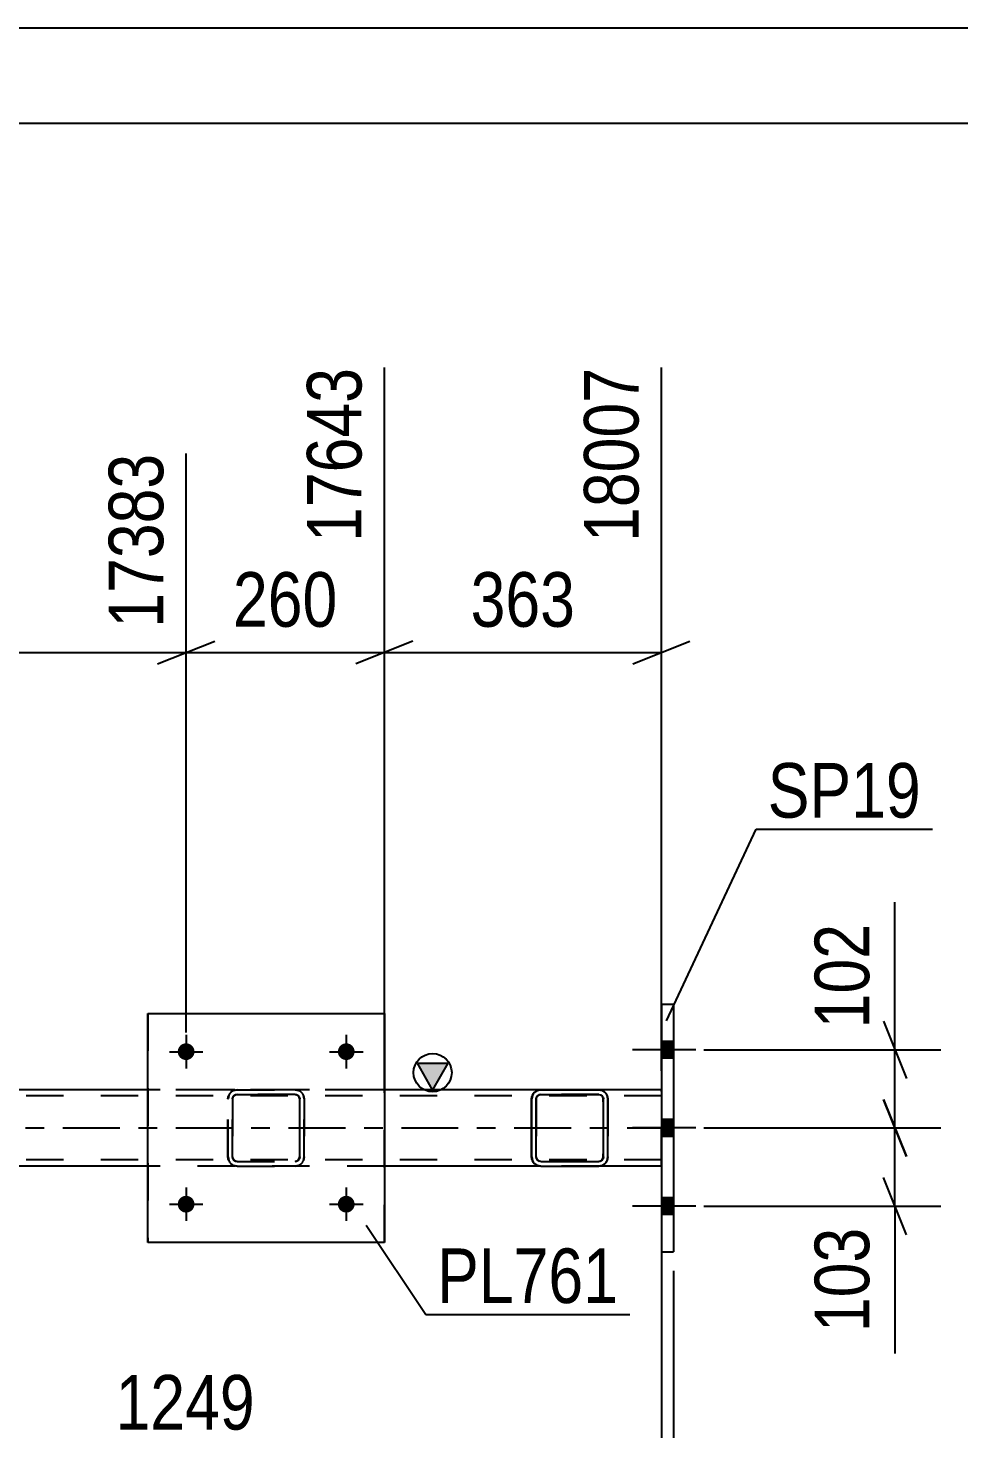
# Model space of a CAD drawing. Header units: millimetres. Extents: x 0 to 841, y 0 to 594.
# Drawn here: x 741 to 789.9, y 520.5 to 594 of the extents above; entities that cross this region are included whole.
import ezdxf

# ---------------------------------------------------------------- set-up
doc = ezdxf.new("R2010")
doc.units = ezdxf.units.MM
doc.linetypes.add('DXK_LINE_DOT2', pattern=[3.9198, 1.9599, -1.9599])
doc.linetypes.add('DXK_LINE_DOT3', pattern=[5.9187, 2.979, -0.9799, 0.9799, -0.9799])
doc.styles.add('Arial Narrow', font='ARIALN.TTF', dxfattribs={"height": 0.2})

# ---------------------------------------------------------------- blocks, each defined once
blk = doc.blocks.new('Unknown-318889209-1133')
at = {"color": 5, "linetype": 'Continuous'}
for p, q in [((841, 594), (0, 594)), ((836, 589), (5, 589))]:
    blk.add_line(p, q, dxfattribs=at)
blk = doc.blocks.new('Part-318889209-5019 - 4978')
at = {"color": 2, "linetype": 'Continuous'}
for p, q in [((774.254, 542.808), (774.894, 542.808)), ((774.254, 542.808), (774.254, 529.808)), ((774.894, 542.808), (774.894, 529.808)), ((774.254, 529.808), (774.894, 529.808))]:
    blk.add_line(p, q, dxfattribs=at)
blk = doc.blocks.new('Part-318889209-5025 - 4978')
at = {"linetype": 'Continuous'}
blk.add_hatch(color=2, dxfattribs=at).paths.add_polyline_path([(762.254, 538.308), (761.454, 539.708), (763.054, 539.708)])
at = {"color": 2, "linetype": 'Continuous'}
for p, q in [((762.254, 538.308), (761.454, 539.708)), ((761.454, 539.708), (763.054, 539.708)), ((763.054, 539.708), (762.254, 538.308)), ((747.322, 538.308), (724.395, 538.308)), ((774.254, 538.308), (759.722, 538.308)), ((747.322, 534.308), (724.299, 534.308)), ((767.925, 534.308), (759.722, 534.308)), ((774.254, 534.308), (770.975, 534.308))]:
    blk.add_line(p, q, dxfattribs=at)
at = {"color": 7, "linetype": 'DXK_LINE_DOT2'}
for p, q in [((774.254, 537.988), (97.725, 537.988)), ((774.254, 538.308), (107.325, 538.308)), ((759.722, 538.308), (747.322, 538.308)), ((774.254, 534.308), (774.254, 538.308)), ((774.254, 534.628), (97.725, 534.628)), ((759.722, 534.308), (747.322, 534.308)), ((770.975, 534.308), (767.925, 534.308))]:
    blk.add_line(p, q, dxfattribs=at)
at = {"color": 7, "linetype": 'DXK_LINE_DOT3'}
blk.add_line((97.725, 536.308), (774.254, 536.308), dxfattribs=at)
at = {"color": 2, "linetype": 'Continuous'}
blk.add_circle((762.254, 539.208), 1, dxfattribs=at)
blk = doc.blocks.new('Bolt-318889209-5145 - 4978')
at = {"linetype": 'Continuous'}
for points in [[(748.882, 540.308), (748.892, 540.4), (748.92, 540.487), (748.966, 540.567), (749.028, 540.635), (749.102, 540.689), (749.186, 540.727), (749.276, 540.746), (749.368, 540.746), (749.458, 540.727), (749.542, 540.689), (749.617, 540.635), (749.678, 540.567), (749.724, 540.487), (749.753, 540.4), (749.762, 540.308), (749.753, 540.217), (749.724, 540.129), (749.678, 540.049), (749.617, 539.981), (749.542, 539.927), (749.458, 539.89), (749.368, 539.871), (749.276, 539.871), (749.186, 539.89), (749.102, 539.927), (749.028, 539.981), (748.966, 540.049), (748.92, 540.129), (748.892, 540.217)], [(757.282, 540.308), (757.292, 540.4), (757.32, 540.487), (757.366, 540.567), (757.428, 540.635), (757.502, 540.689), (757.586, 540.727), (757.676, 540.746), (757.768, 540.746), (757.858, 540.727), (757.942, 540.689), (758.017, 540.635), (758.078, 540.567), (758.124, 540.487), (758.153, 540.4), (758.162, 540.308), (758.153, 540.217), (758.124, 540.129), (758.078, 540.049), (758.017, 539.981), (757.942, 539.927), (757.858, 539.89), (757.768, 539.871), (757.676, 539.871), (757.586, 539.89), (757.502, 539.927), (757.428, 539.981), (757.366, 540.049), (757.32, 540.129), (757.292, 540.217)]]:
    blk.add_hatch(color=1, dxfattribs=at).paths.add_polyline_path(points)
at = {"color": 1, "linetype": 'Continuous'}
for p, q in [((749.322, 541.188), (749.322, 539.428)), ((757.722, 541.188), (757.722, 539.428)), ((748.442, 540.308), (750.202, 540.308)), ((756.842, 540.308), (758.602, 540.308))]:
    blk.add_line(p, q, dxfattribs=at)
blk = doc.blocks.new('Bolt-318889209-5028 - 4978')
at = {"linetype": 'Continuous'}
for points in [[(774.894, 539.968), (774.894, 540.848), (774.254, 540.848), (774.254, 539.968)], [(774.894, 539.968), (774.894, 540.848), (774.254, 540.848), (774.254, 539.968)], [(774.894, 539.968), (774.894, 540.848), (774.254, 540.848), (774.254, 539.968)], [(774.894, 535.868), (774.894, 536.748), (774.254, 536.748), (774.254, 535.868)], [(774.894, 535.868), (774.894, 536.748), (774.254, 536.748), (774.254, 535.868)], [(774.894, 531.768), (774.894, 532.648), (774.254, 532.648), (774.254, 531.768)], [(774.894, 531.768), (774.894, 532.648), (774.254, 532.648), (774.254, 531.768)], [(774.894, 531.768), (774.894, 532.648), (774.254, 532.648), (774.254, 531.768)]]:
    blk.add_hatch(color=1, dxfattribs=at).paths.add_polyline_path(points)
at = {"color": 1, "linetype": 'Continuous'}
for p, q in [((774.894, 540.848), (774.254, 540.848)), ((774.894, 540.848), (774.254, 540.848)), ((774.894, 540.848), (774.254, 540.848)), ((776.054, 540.408), (772.734, 540.408)), ((776.054, 540.408), (772.734, 540.408)), ((776.054, 540.408), (772.734, 540.408)), ((774.894, 539.968), (774.254, 539.968)), ((774.894, 539.968), (774.254, 539.968)), ((774.894, 539.968), (774.254, 539.968)), ((774.894, 536.748), (774.254, 536.748)), ((774.894, 536.748), (774.254, 536.748)), ((776.054, 536.308), (772.734, 536.308)), ((776.054, 536.308), (772.734, 536.308)), ((774.894, 535.868), (774.254, 535.868)), ((774.894, 535.868), (774.254, 535.868)), ((776.054, 532.208), (772.734, 532.208)), ((776.054, 532.208), (772.734, 532.208)), ((776.054, 532.208), (772.734, 532.208)), ((774.894, 532.648), (774.254, 532.648)), ((774.894, 532.648), (774.254, 532.648)), ((774.894, 532.648), (774.254, 532.648)), ((774.894, 531.768), (774.254, 531.768)), ((774.894, 531.768), (774.254, 531.768)), ((774.894, 531.768), (774.254, 531.768))]:
    blk.add_line(p, q, dxfattribs=at)
blk = doc.blocks.new('Part-318889209-5088 - 4978')
at = {"color": 2, "linetype": 'Continuous'}
for p, q in [((747.322, 530.307), (747.322, 542.307)), ((747.322, 542.307), (747.322, 542.307)), ((747.322, 542.307), (759.722, 542.307)), ((759.722, 542.307), (759.722, 530.307)), ((747.322, 530.307), (747.322, 530.307)), ((759.722, 530.307), (747.322, 530.307))]:
    blk.add_line(p, q, dxfattribs=at)
at = {"color": 7, "linetype": 'DXK_LINE_DOT2'}
for p, q in [((747.322, 542.307), (747.322, 530.307)), ((747.322, 542.307), (747.322, 542.307)), ((759.722, 530.307), (759.722, 542.307)), ((747.322, 530.307), (747.322, 530.307))]:
    blk.add_line(p, q, dxfattribs=at)
blk = doc.blocks.new('Bolt-318889209-5146 - 4978')
at = {"linetype": 'Continuous'}
for points in [[(748.882, 532.308), (748.892, 532.4), (748.92, 532.487), (748.966, 532.567), (749.028, 532.635), (749.102, 532.689), (749.186, 532.727), (749.276, 532.746), (749.368, 532.746), (749.458, 532.727), (749.542, 532.689), (749.617, 532.635), (749.678, 532.567), (749.724, 532.487), (749.753, 532.4), (749.762, 532.308), (749.753, 532.217), (749.724, 532.129), (749.678, 532.049), (749.617, 531.981), (749.542, 531.927), (749.458, 531.89), (749.368, 531.871), (749.276, 531.871), (749.186, 531.89), (749.102, 531.927), (749.028, 531.981), (748.966, 532.049), (748.92, 532.129), (748.892, 532.217)], [(757.282, 532.308), (757.292, 532.4), (757.32, 532.487), (757.366, 532.567), (757.428, 532.635), (757.502, 532.689), (757.586, 532.727), (757.676, 532.746), (757.768, 532.746), (757.858, 532.727), (757.942, 532.689), (758.017, 532.635), (758.078, 532.567), (758.124, 532.487), (758.153, 532.4), (758.162, 532.308), (758.153, 532.217), (758.124, 532.129), (758.078, 532.049), (758.017, 531.981), (757.942, 531.927), (757.858, 531.89), (757.768, 531.871), (757.676, 531.871), (757.586, 531.89), (757.502, 531.927), (757.428, 531.981), (757.366, 532.049), (757.32, 532.129), (757.292, 532.217)]]:
    blk.add_hatch(color=1, dxfattribs=at).paths.add_polyline_path(points)
at = {"color": 1, "linetype": 'Continuous'}
for p, q in [((749.322, 533.188), (749.322, 531.428)), ((757.722, 533.188), (757.722, 531.428)), ((748.442, 532.308), (750.202, 532.308)), ((756.842, 532.308), (758.602, 532.308))]:
    blk.add_line(p, q, dxfattribs=at)
blk = doc.blocks.new('Part-318889209-5199 - 4978')
at = {"color": 7, "linetype": 'DXK_LINE_DOT2'}
for p, q in [((751.518, 537.828), (751.554, 538.012)), ((751.559, 538.011), (751.522, 537.827)), ((751.776, 537.92), (751.758, 537.828)), ((751.762, 537.827), (751.781, 537.919)), ((751.828, 537.998), (751.776, 537.92)), ((751.781, 537.919), (751.833, 537.997)), ((751.814, 538.272), (751.998, 538.308)), ((752.002, 538.307), (751.819, 538.271)), ((751.906, 538.05), (751.828, 537.998)), ((751.833, 537.997), (751.91, 538.049)), ((751.998, 538.068), (751.906, 538.05)), ((751.91, 538.049), (752.002, 538.067)), ((752.002, 538.307), (751.998, 538.308)), ((751.998, 538.308), (755.038, 538.308)), ((751.998, 538.068), (752.002, 538.067)), ((755.038, 538.068), (751.998, 538.068)), ((752.002, 538.307), (755.042, 538.307)), ((752.002, 538.067), (755.042, 538.067)), ((755.038, 538.308), (755.042, 538.307)), ((755.038, 538.308), (755.221, 538.272)), ((755.042, 538.067), (755.038, 538.068)), ((755.129, 538.05), (755.038, 538.068)), ((755.226, 538.271), (755.042, 538.307)), ((755.042, 538.067), (755.134, 538.049)), ((755.129, 538.05), (755.134, 538.049)), ((755.207, 537.998), (755.129, 538.05)), ((755.134, 538.049), (755.212, 537.997)), ((755.259, 537.92), (755.207, 537.998)), ((755.212, 537.997), (755.264, 537.919)), ((755.278, 537.828), (755.259, 537.92)), ((755.264, 537.919), (755.282, 537.827)), ((755.481, 538.012), (755.518, 537.828)), ((755.522, 537.827), (755.486, 538.011)), ((751.518, 537.828), (751.522, 537.827)), ((751.518, 534.788), (751.518, 537.828)), ((751.522, 534.787), (751.522, 537.827)), ((751.762, 537.827), (751.758, 537.828)), ((751.758, 537.828), (751.758, 534.788)), ((751.762, 534.787), (751.762, 537.827)), ((755.282, 537.827), (755.278, 537.828)), ((755.278, 537.828), (755.278, 534.788)), ((755.282, 534.787), (755.282, 537.827)), ((755.522, 537.827), (755.518, 537.828)), ((755.518, 537.828), (755.518, 534.788)), ((755.522, 534.787), (755.522, 537.827)), ((751.522, 534.787), (751.518, 534.788)), ((751.554, 534.605), (751.518, 534.788)), ((751.522, 534.787), (751.559, 534.604)), ((751.758, 534.788), (751.762, 534.787)), ((751.758, 534.788), (751.776, 534.697)), ((751.781, 534.696), (751.762, 534.787)), ((751.776, 534.697), (751.828, 534.619)), ((751.833, 534.618), (751.781, 534.696)), ((751.814, 534.345), (751.819, 534.344)), ((751.998, 534.308), (751.814, 534.345)), ((751.819, 534.344), (752.002, 534.307)), ((751.828, 534.619), (751.906, 534.567)), ((751.91, 534.566), (751.833, 534.618)), ((751.906, 534.567), (751.998, 534.548)), ((752.002, 534.547), (751.91, 534.566)), ((752.002, 534.547), (751.998, 534.548)), ((751.998, 534.548), (755.038, 534.548)), ((752.002, 534.307), (751.998, 534.308)), ((751.998, 534.308), (755.038, 534.308)), ((752.002, 534.547), (755.042, 534.547)), ((752.002, 534.307), (755.042, 534.307)), ((755.038, 534.548), (755.129, 534.567)), ((755.038, 534.548), (755.042, 534.547)), ((755.221, 534.345), (755.038, 534.308)), ((755.038, 534.308), (755.042, 534.307)), ((755.134, 534.566), (755.042, 534.547)), ((755.042, 534.307), (755.226, 534.344)), ((755.129, 534.567), (755.207, 534.619)), ((755.212, 534.618), (755.134, 534.566)), ((755.207, 534.619), (755.259, 534.697)), ((755.264, 534.696), (755.212, 534.618)), ((755.259, 534.697), (755.278, 534.788)), ((755.282, 534.787), (755.264, 534.696)), ((755.278, 534.788), (755.282, 534.787)), ((755.518, 534.788), (755.481, 534.605)), ((755.486, 534.604), (755.522, 534.787)), ((755.518, 534.788), (755.522, 534.787))]:
    blk.add_line(p, q, dxfattribs=at)
for centre, start, end in [((751.998, 537.828), 112.5, 157.5), ((752.002, 537.827), 112.5, 157.5), ((755.038, 537.828), 22.49999, 67.49999), ((755.042, 537.827), 22.49999, 67.49999), ((751.998, 534.788), 202.49999, 247.49999), ((752.002, 534.787), 202.49999, 247.49999), ((755.038, 534.788), 292.5, 337.5), ((755.042, 534.787), 292.5, 337.5)]:
    blk.add_arc(centre, 0.48, start, end, dxfattribs=at)
blk = doc.blocks.new('Part-318889209-5223 - 4978')
at = {"color": 2, "linetype": 'Continuous'}
for p, q in [((767.445, 537.828), (767.482, 538.012)), ((767.486, 538.011), (767.45, 537.827)), ((767.69, 537.827), (767.708, 537.919)), ((767.708, 537.919), (767.76, 537.997)), ((767.741, 538.272), (767.925, 538.308)), ((767.93, 538.307), (767.746, 538.271)), ((767.76, 537.997), (767.838, 538.049)), ((767.838, 538.049), (767.93, 538.067)), ((767.93, 538.307), (767.925, 538.308)), ((767.925, 538.308), (770.965, 538.308)), ((767.93, 538.307), (770.97, 538.307)), ((767.93, 538.067), (770.97, 538.067)), ((770.965, 538.308), (770.97, 538.307)), ((770.965, 538.308), (770.97, 538.307)), ((771.154, 538.271), (770.97, 538.307)), ((770.97, 538.067), (771.062, 538.049)), ((771.135, 537.998), (771.057, 538.05)), ((771.062, 538.049), (771.14, 537.997)), ((771.187, 537.92), (771.135, 537.998)), ((771.14, 537.997), (771.192, 537.919)), ((771.205, 537.828), (771.187, 537.92)), ((771.192, 537.919), (771.21, 537.827)), ((771.45, 537.827), (771.413, 538.011)), ((767.445, 537.828), (767.45, 537.827)), ((767.445, 534.788), (767.445, 537.828)), ((767.45, 534.787), (767.45, 537.827)), ((767.69, 534.787), (767.69, 537.827)), ((771.205, 537.828), (771.21, 537.827)), ((771.205, 537.673), (771.205, 537.828)), ((771.205, 537.668), (771.205, 534.948)), ((771.21, 534.787), (771.21, 537.827)), ((771.45, 534.787), (771.45, 537.827)), ((767.45, 534.787), (767.445, 534.788)), ((767.482, 534.605), (767.445, 534.788)), ((767.45, 534.787), (767.486, 534.604)), ((767.708, 534.696), (767.69, 534.787)), ((767.76, 534.618), (767.708, 534.696)), ((767.741, 534.345), (767.746, 534.344)), ((767.746, 534.344), (767.741, 534.345)), ((767.746, 534.344), (767.93, 534.307)), ((767.838, 534.566), (767.76, 534.618)), ((767.93, 534.547), (767.838, 534.566)), ((767.925, 534.548), (770.965, 534.548)), ((767.93, 534.547), (770.97, 534.547)), ((767.93, 534.307), (770.97, 534.307)), ((770.965, 534.548), (771.057, 534.567)), ((770.965, 534.548), (770.97, 534.547)), ((771.062, 534.566), (770.97, 534.547)), ((770.97, 534.307), (771.154, 534.344)), ((771.057, 534.567), (771.135, 534.619)), ((771.14, 534.618), (771.062, 534.566)), ((771.135, 534.619), (771.187, 534.697)), ((771.192, 534.696), (771.14, 534.618)), ((771.187, 534.697), (771.205, 534.788)), ((771.21, 534.787), (771.192, 534.696)), ((771.205, 534.788), (771.205, 534.943)), ((771.205, 534.788), (771.21, 534.787)), ((771.413, 534.604), (771.45, 534.787))]:
    blk.add_line(p, q, dxfattribs=at)
at = {"color": 7, "linetype": 'DXK_LINE_DOT2'}
for p, q in [((767.703, 537.92), (767.685, 537.828)), ((767.755, 537.998), (767.703, 537.92)), ((767.833, 538.05), (767.755, 537.998)), ((767.925, 538.068), (767.833, 538.05)), ((767.925, 538.068), (767.93, 538.067)), ((770.965, 538.068), (767.925, 538.068)), ((770.97, 538.067), (770.965, 538.068)), ((770.97, 538.067), (770.965, 538.068)), ((770.97, 538.307), (771.149, 538.272)), ((771.057, 538.05), (771.062, 538.049)), ((771.408, 538.012), (771.445, 537.828)), ((767.69, 537.827), (767.685, 537.828)), ((767.685, 537.828), (767.685, 534.788)), ((771.205, 537.673), (771.205, 537.668)), ((771.45, 537.827), (771.445, 537.828)), ((771.445, 537.828), (771.445, 534.788)), ((771.205, 534.943), (771.205, 534.948)), ((767.685, 534.788), (767.69, 534.787)), ((767.685, 534.788), (767.703, 534.697)), ((767.703, 534.697), (767.755, 534.619)), ((767.925, 534.308), (767.746, 534.344)), ((767.755, 534.619), (767.833, 534.567)), ((767.833, 534.567), (767.838, 534.566)), ((767.93, 534.547), (767.925, 534.548)), ((767.93, 534.307), (767.925, 534.308)), ((767.925, 534.308), (770.965, 534.308)), ((771.149, 534.345), (770.965, 534.308)), ((770.965, 534.308), (770.97, 534.307)), ((771.445, 534.788), (771.408, 534.605)), ((771.445, 534.788), (771.45, 534.787))]:
    blk.add_line(p, q, dxfattribs=at)
at = {"color": 7, "linetype": 'DXK_LINE_DOT3'}
blk.add_line((769.453, 536.307), (769.442, 536.309), dxfattribs=at)
at = {"color": 2, "linetype": 'Continuous'}
for centre, start, end in [((767.925, 537.828), 112.4998, 157.4998), ((767.93, 537.827), 112.4998, 157.4998), ((770.97, 537.827), 22.4998, 67.4998), ((767.925, 534.788), 202.4998, 247.4998), ((767.93, 534.787), 202.4998, 247.4998), ((770.97, 534.787), 292.4998, 337.4998)]:
    blk.add_arc(centre, 0.48, start, end, dxfattribs=at)
at = {"color": 7, "linetype": 'DXK_LINE_DOT2'}
for centre, start, end in [((770.965, 537.828), 22.4998, 67.4998), ((770.965, 534.788), 292.4998, 337.4998)]:
    blk.add_arc(centre, 0.48, start, end, dxfattribs=at)
blk = doc.blocks.new('StraightDimension-318889209-17959 - 4978')
at = {"color": 7, "linetype": 'Continuous'}
for p, q in [((724.395, 539.708), (724.395, 576.186)), ((749.322, 541.308), (749.322, 571.686)), ((725.895, 561.846), (722.895, 560.646)), ((747.822, 560.646), (750.822, 561.846)), ((724.395, 561.246), (749.322, 561.246))]:
    blk.add_line(p, q, dxfattribs=at)
at = {"color": 0}
blk.add_wipeout([(740.201, 561.996), (740.201, 566.196), (733.516, 566.196), (733.516, 561.996)], dxfattribs=at)
at = {"color": 3, "style": 'Arial Narrow'}
blk.add_text('623', height=2.8633, dxfattribs=at).set_placement((734.116, 562.596))
at = {"color": 0, "linetype": 'Continuous'}
blk.add_wipeout([(748.722, 572.286), (744.522, 572.286), (744.522, 561.946), (748.722, 561.946)], dxfattribs=at)
at = {"color": 3, "linetype": 'Continuous', "style": 'Arial Narrow'}
blk.add_text('17383', height=2.8633, rotation=90.00021, dxfattribs=at).set_placement((748.122, 562.546))
blk = doc.blocks.new('StraightDimension-318889209-5960 - 4978')
at = {"color": 7, "linetype": 'Continuous'}
blk.add_line((774.254, 528.808), (774.254, 504.488), dxfattribs=at)
blk = doc.blocks.new('StraightDimension-318889209-5970 - 4978')
at = {"color": 7, "linetype": 'Continuous'}
for p, q in [((774.254, 528.808), (774.254, 504.488)), ((774.894, 528.808), (774.894, 504.488)), ((772.754, 506.288), (775.754, 507.488)), ((776.394, 507.488), (773.394, 506.288)), ((774.254, 506.888), (774.894, 506.888)), ((774.894, 506.888), (780.8, 506.888)), ((774.894, 506.888), (780.8, 506.888))]:
    blk.add_line(p, q, dxfattribs=at)
at = {"color": 0}
blk.add_wipeout([(780.275, 507.638), (780.275, 511.838), (775.419, 511.838), (775.419, 507.638)], dxfattribs=at)
at = {"color": 3, "style": 'Arial Narrow'}
blk.add_text('16', height=2.8633, dxfattribs=at).set_placement((776.019, 508.238))
blk = doc.blocks.new('StraightDimension-318889209-5981 - 4978')
at = {"color": 7, "linetype": 'Continuous'}
blk.add_line((774.894, 528.808), (774.894, 498.661), dxfattribs=at)
blk = doc.blocks.new('StraightDimension-318889209-6019 - 4978')
at = {"color": 7, "linetype": 'Continuous'}
for p, q in [((724.299, 532.908), (724.299, 508.696)), ((774.254, 533.308), (774.254, 508.696)), ((725.799, 519.737), (722.799, 518.537)), ((772.754, 518.537), (775.754, 519.737)), ((724.299, 519.137), (774.254, 519.137))]:
    blk.add_line(p, q, dxfattribs=at)
at = {"color": 0}
blk.add_wipeout([(753.533, 519.887), (753.533, 524.087), (745.02, 524.087), (745.02, 519.887)], dxfattribs=at)
at = {"color": 3, "style": 'Arial Narrow'}
blk.add_text('1249', height=2.8633, dxfattribs=at).set_placement((745.62, 520.487))
at = {"color": 0, "linetype": 'Continuous'}
blk.add_wipeout([(773.654, 518.437), (769.454, 518.437), (769.454, 508.096), (773.654, 508.096)], dxfattribs=at)
at = {"color": 3, "linetype": 'Continuous', "style": 'Arial Narrow'}
blk.add_text('18007', height=2.8633, rotation=90.00021, dxfattribs=at).set_placement((773.054, 508.696))
blk = doc.blocks.new('StraightDimension-318889209-13433 - 4978')
at = {"color": 7, "linetype": 'Continuous'}
for p, q in [((786.505, 540.408), (786.505, 548.143)), ((786.505, 540.408), (786.505, 548.143)), ((785.905, 541.908), (787.105, 538.908)), ((776.473, 540.408), (788.905, 540.408)), ((786.505, 536.308), (786.505, 540.408)), ((787.105, 534.808), (785.905, 537.808)), ((776.473, 536.308), (788.905, 536.308))]:
    blk.add_line(p, q, dxfattribs=at)
at = {"color": 0}
blk.add_wipeout([(785.755, 547.618), (781.555, 547.618), (781.555, 540.933), (785.755, 540.933)], dxfattribs=at)
at = {"color": 3, "style": 'Arial Narrow'}
blk.add_text('102', height=2.8633, rotation=90.00021, dxfattribs=at).set_placement((785.155, 541.533))
blk = doc.blocks.new('StraightDimension-318889209-13434 - 4978')
at = {"color": 7, "linetype": 'Continuous'}
for p, q in [((785.905, 537.808), (787.105, 534.808)), ((776.473, 536.308), (788.905, 536.308)), ((786.505, 532.208), (786.505, 536.308)), ((787.105, 530.708), (785.905, 533.708)), ((776.473, 532.208), (788.905, 532.208)), ((786.505, 532.208), (786.505, 524.474)), ((786.505, 532.208), (786.505, 524.474))]:
    blk.add_line(p, q, dxfattribs=at)
at = {"color": 0}
blk.add_wipeout([(785.755, 531.683), (781.555, 531.683), (781.555, 524.999), (785.755, 524.999)], dxfattribs=at)
at = {"color": 3, "style": 'Arial Narrow'}
blk.add_text('103', height=2.8633, rotation=90.00021, dxfattribs=at).set_placement((785.155, 525.599))
blk = doc.blocks.new('StraightDimension-318889209-17957 - 4978')
at = {"color": 7, "linetype": 'Continuous'}
for p, q in [((759.722, 539.948), (759.722, 576.186)), ((774.254, 539.308), (774.254, 576.186)), ((761.222, 561.846), (758.222, 560.646)), ((772.754, 560.646), (775.754, 561.846)), ((759.722, 561.246), (774.254, 561.246))]:
    blk.add_line(p, q, dxfattribs=at)
at = {"color": 0}
blk.add_wipeout([(770.33, 561.996), (770.33, 566.196), (763.646, 566.196), (763.646, 561.996)], dxfattribs=at)
at = {"color": 3, "style": 'Arial Narrow'}
blk.add_text('363', height=2.8633, dxfattribs=at).set_placement((764.246, 562.596))
at = {"color": 0, "linetype": 'Continuous'}
blk.add_wipeout([(773.654, 576.786), (769.454, 576.786), (769.454, 566.446), (773.654, 566.446)], dxfattribs=at)
at = {"color": 3, "linetype": 'Continuous', "style": 'Arial Narrow'}
blk.add_text('18007', height=2.8633, rotation=90.00021, dxfattribs=at).set_placement((773.054, 567.046))
blk = doc.blocks.new('StraightDimension-318889209-17958 - 4978')
at = {"color": 7, "linetype": 'Continuous'}
for p, q in [((759.722, 539.948), (759.722, 576.186)), ((749.322, 541.308), (749.322, 571.686)), ((747.822, 560.646), (750.822, 561.846)), ((761.222, 561.846), (758.222, 560.646)), ((749.322, 561.246), (759.722, 561.246))]:
    blk.add_line(p, q, dxfattribs=at)
at = {"color": 0}
blk.add_wipeout([(757.865, 561.996), (757.865, 566.196), (751.18, 566.196), (751.18, 561.996)], dxfattribs=at)
at = {"color": 3, "style": 'Arial Narrow'}
blk.add_text('260', height=2.8633, dxfattribs=at).set_placement((751.78, 562.596))
at = {"color": 0, "linetype": 'Continuous'}
blk.add_wipeout([(759.122, 576.786), (754.922, 576.786), (754.922, 566.446), (759.122, 566.446)], dxfattribs=at)
at = {"color": 3, "linetype": 'Continuous', "style": 'Arial Narrow'}
blk.add_text('17643', height=2.8633, rotation=90.00021, dxfattribs=at).set_placement((758.522, 567.046))
blk = doc.blocks.new('Mark-318889209-5015 - 4978')
at = {"color": 30, "linetype": 'Continuous'}
for p, q in [((774.529, 541.925), (779.232, 551.984)), ((779.232, 551.984), (788.471, 551.984))]:
    blk.add_line(p, q, dxfattribs=at)
at = {"color": 0}
blk.add_wipeout([(787.871, 552.584), (787.871, 555.584), (779.832, 555.584), (779.832, 552.584)], dxfattribs=at)
blk.add_wipeout([(787.871, 552.584), (787.871, 555.584), (779.832, 555.584), (779.832, 552.584)], dxfattribs=at)
at = {"color": 3, "style": 'Arial Narrow'}
blk.add_text('SP19', height=2.8633, dxfattribs=at).set_placement((779.832, 552.584))
blk = doc.blocks.new('Mark-318889209-5084 - 4978')
at = {"color": 30, "linetype": 'Continuous'}
for p, q in [((758.762, 531.204), (761.889, 526.523)), ((761.889, 526.523), (772.593, 526.523))]:
    blk.add_line(p, q, dxfattribs=at)
at = {"color": 0}
blk.add_wipeout([(771.993, 527.123), (771.993, 530.123), (762.489, 530.123), (762.489, 527.123)], dxfattribs=at)
blk.add_wipeout([(771.993, 527.123), (771.993, 530.123), (762.489, 530.123), (762.489, 527.123)], dxfattribs=at)
at = {"color": 3, "style": 'Arial Narrow'}
blk.add_text('PL761', height=2.8633, dxfattribs=at).set_placement((762.489, 527.123))

msp = doc.modelspace()

# ---------------------------------------------------------------- block references
for name in ['Unknown-318889209-1133', 'Part-318889209-5088 - 4978', 'Part-318889209-5019 - 4978', 'Bolt-318889209-5145 - 4978', 'Bolt-318889209-5028 - 4978', 'Part-318889209-5025 - 4978', 'Part-318889209-5199 - 4978', 'Part-318889209-5223 - 4978', 'Bolt-318889209-5146 - 4978']:
    msp.add_blockref(name, (0, 0))

# ---------------------------------------------------------------- next in the draw order: block references
for name in ['StraightDimension-318889209-17959 - 4978', 'StraightDimension-318889209-17957 - 4978', 'StraightDimension-318889209-13433 - 4978', 'StraightDimension-318889209-5960 - 4978']:
    msp.add_blockref(name, (0, 0))

# ---------------------------------------------------------------- next in the draw order: block references
for name in ['StraightDimension-318889209-17958 - 4978', 'Mark-318889209-5015 - 4978', 'StraightDimension-318889209-5970 - 4978']:
    msp.add_blockref(name, (0, 0))

# ---------------------------------------------------------------- next in the draw order: block references
msp.add_blockref('StraightDimension-318889209-5981 - 4978', (0, 0))

# ---------------------------------------------------------------- next in the draw order: block references
for name in ['StraightDimension-318889209-13434 - 4978', 'StraightDimension-318889209-6019 - 4978']:
    msp.add_blockref(name, (0, 0))

# ---------------------------------------------------------------- next in the draw order: block references
msp.add_blockref('Mark-318889209-5084 - 4978', (0, 0))

doc.saveas('drawing.dxf')
